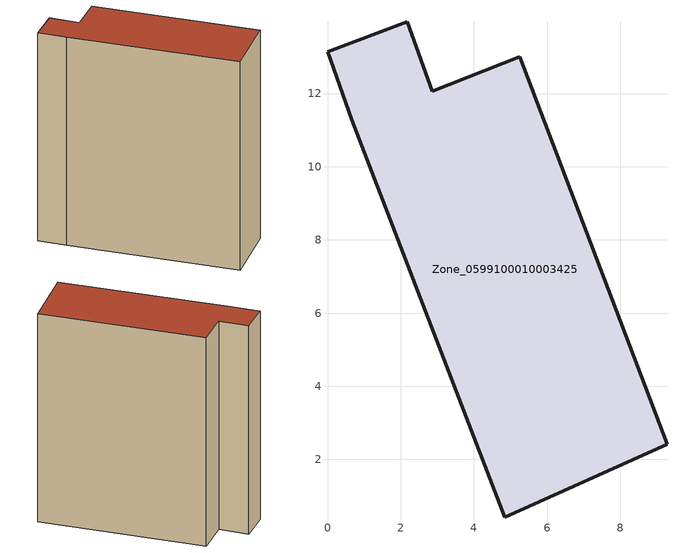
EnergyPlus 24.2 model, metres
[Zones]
Zone_0599100010003425
 floor ground (C_G): 9.28,2.42 4.85,0.42 0.66,11.28 0,13.15 2.18,13.96 2.86,12.07 5.26,13.01 z0
 wall outside (C_F): 2.86,12.07 2.18,13.96 0,13.15 0.66,11.28 4.85,0.42 9.28,2.42 5.26,13.01 2.86,12.07 z0:14.65
 roof outside (C_R): 9.28,2.42 5.26,13.01 2.86,12.07 2.18,13.96 0,13.15 0.66,11.28 4.85,0.42 z14.65
[BUILDING]
Pand.0599100010003425: North Axis=0; Terrain=City; Loads Convergence Tolerance Value=0.04; Temperature Convergence Tolerance Value=0.4; Solar Distribution=FullExterior; Maximum Number of Warmup Days=25; Minimum Number of Warmup Days=1
[Site:Location]
Rotterdam.The.Hague.AP_ZH_NLD Design_Conditions: Latitude=51.96; Longitude=4.45; Time Zone=1; Elevation=-4.5
[SITE:GROUNDTEMPERATURE:BUILDINGSURFACE]
18, 18, 18, 18, 18, 18, 18, 18, 18, 18, 18, 18
[MATERIAL] Thermal Absorptance=0.9; Solar Absorptance=0.7; Visible Absorptance=0.7
Name | Roughness | Thickness | Conductivity | Density | Specific Heat
G.TI.1946 | MediumSmooth | 0.15 | 1 | 540 | 1210
F.TI.1946 | Rough | 0.3 | 0.857143 | 1920 | 840
R.TI.1946 | MediumRough | 0.2 | 0.1 | 1500 | 1000
[CONSTRUCTION]
C_G: G.TI.1946
C_F: F.TI.1946
C_R: R.TI.1946
[ZONE]
Zone_0599100010003425: Type=1; Multiplier=1; Ceiling Height=Autocalculate; Volume=Autocalculate; Floor Area=autocalculate; Part of Total Floor Area=Yes
[ZONEINFILTRATION:DESIGNFLOWRATE]
Infil_Zone_0599100010003425: Zone or ZoneList or Space or SpaceList=Zone_0599100010003425; Schedule=AlwaysOn; Design Flow Rate Calculation Method=Flow/Area; Flow Rate per Floor Area=0.003; Constant Term Coefficient=1; Temperature Term Coefficient=0; Velocity Term Coefficient=0; Velocity Squared Term Coefficient=0
[HVACTEMPLATE:ZONE:IDEALLOADSAIRSYSTEM]
Zone_0599100010003425: Maximum Heating Supply Air Temperature=50; Minimum Cooling Supply Air Temperature=13; Maximum Heating Supply Air Humidity Ratio=0.0156; Minimum Cooling Supply Air Humidity Ratio=0.0077; Heating Limit=NoLimit; Cooling Limit=NoLimit; Dehumidification Control Type=ConstantSensibleHeatRatio; Cooling Sensible Heat Ratio=0.7; Dehumidification Setpoint=60; Humidification Control Type=None; Humidification Setpoint=30; Outdoor Air Method=None; Outdoor Air Flow Rate per Person=0.00944; Outdoor Air Flow Rate per Zone Floor Area=0; Outdoor Air Flow Rate per Zone=0; Demand Controlled Ventilation Type=None; Outdoor Air Economizer Type=NoEconomizer; Heat Recovery Type=None; Sensible Heat Recovery Effectiveness=0.7; Latent Heat Recovery Effectiveness=0.65
[ZONECONTROL:THERMOSTAT]
ThermostatControl_Zone_0599100010003425: Zone or ZoneList=Zone_0599100010003425; Control Type Schedule=DualSetpointControlType; Control 1=Thermostat_Zone_0599100010003425; Temperature Difference Between Cutout And Setpoint=0
[THERMOSTATSETPOINT:DUALSETPOINT]
Thermostat_Zone_0599100010003425: Heating Setpoint Temperature Schedule=HeatingSetpoint_Zone_0599100010003425; Cooling Setpoint Temperature Schedule=CoolingSetpoint_Zone_0599100010003425
[SCHEDULE:COMPACT]
HeatingSetpoint_Zone_0599100010003425: Through: 12/31, For: AllDays, Until: 24:00, 21
CoolingSetpoint_Zone_0599100010003425: Through: 12/31, For: AllDays, Until: 24:00, 24
DualSetpointControlType: Through: 12/31, For: AllDays, Until: 24:00, 4
AlwaysOn: Through: 12/31, For: AllDays, Until: 24:00, 1
